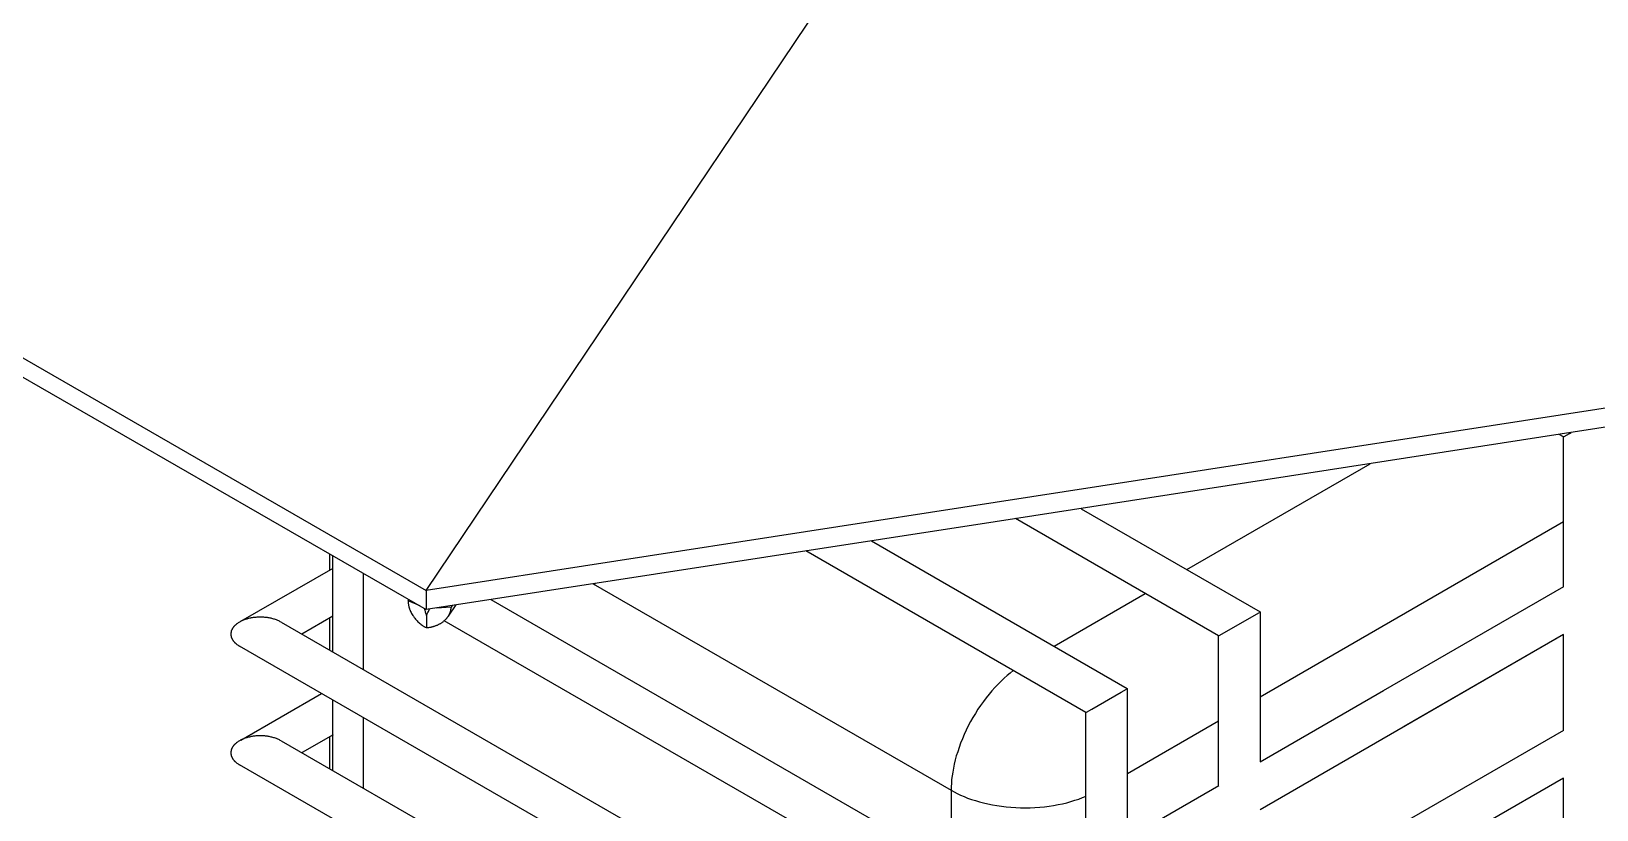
# Model space of a CAD drawing. Header units: millimetres. Extents: x 1.5 to 37.9, y -0.3 to 12.6.
# Drawn here: x 28.508 to 30.014, y 2.488 to 3.237 of the extents above; entities that cross this region are included whole.
import ezdxf

# ---------------------------------------------------------------- set-up
doc = ezdxf.new("R2010")
doc.units = ezdxf.units.MM
doc.layers.add('0.2', color=6, linetype='Continuous', lineweight=15)
doc.layers.add('0.3', color=4, linetype='Continuous', lineweight=20)

msp = doc.modelspace()

# ---------------------------------------------------------------- linework, layer by layer
at = {"layer": '0.2', "lineweight": -3}
for points in [[(29.6197, 2.7189), (29.796, 2.8207)], [(29.6903, 2.5964), (29.9823, 2.765)], [(28.8273, 2.7154), (28.8273, 2.6227)], [(29.0487, 2.7051), (29.393, 2.5064)], [(29.4921, 2.6452), (29.5798, 2.6959)], [(29.4528, 2.6215), (29.4498, 2.6192), (29.4469, 2.6168), (29.4439, 2.6142), (29.441, 2.6114), (29.4381, 2.6085), (29.4352, 2.6054), (29.4323, 2.6022), (29.4295, 2.5988), (29.4267, 2.5954), (29.424, 2.5918), (29.4213, 2.5881), (29.4188, 2.5843), (29.4163, 2.5804), (29.4139, 2.5764), (29.4116, 2.5724), (29.4095, 2.5683), (29.4075, 2.5642), (29.4056, 2.5601), (29.4038, 2.5559), (29.4021, 2.5518), (29.4006, 2.5476), (29.3993, 2.5435), (29.398, 2.5395), (29.3969, 2.5355), (29.396, 2.5315), (29.3952, 2.5276), (29.3945, 2.5239), (29.3939, 2.5202), (29.3935, 2.5166), (29.3932, 2.5131), (29.3931, 2.5097), (29.393, 2.5064)], [(28.8273, 2.5764), (28.8273, 2.5084)], [(29.5626, 2.5226), (29.6503, 2.5733)], [(29.393, 2.5064), (29.3959, 2.5048), (29.3989, 2.5032), (29.4021, 2.5017), (29.4054, 2.5003), (29.4089, 2.4989), (29.4126, 2.4976), (29.4163, 2.4964), (29.4203, 2.4952), (29.4243, 2.4941), (29.4284, 2.4932), (29.4327, 2.4923), (29.437, 2.4916), (29.4415, 2.4909), (29.4459, 2.4904), (29.4505, 2.49), (29.4551, 2.4897), (29.4597, 2.4895), (29.4644, 2.4895), (29.469, 2.4895), (29.4736, 2.4898), (29.4782, 2.4901), (29.4827, 2.4905), (29.4872, 2.4911), (29.4916, 2.4918), (29.4959, 2.4925), (29.5002, 2.4934), (29.5043, 2.4944), (29.5083, 2.4955), (29.5121, 2.4967), (29.5159, 2.4979), (29.5195, 2.4993), (29.5229, 2.5007)], [(29.393, 2.5064), (29.393, 2.4343)]]:
    msp.add_lwpolyline(points, dxfattribs=at)
at = {"layer": '0.3', "lineweight": -3}
for points in [[(27.2909, 3.621), (28.0895, 3.1599), (28.4872, 2.9299), (28.8881, 2.6988)], [(27.2909, 3.6025), (28.0895, 3.1414), (28.4872, 2.9115), (28.8881, 2.6803)], [(28.8881, 2.6988), (29.4436, 3.5255)], [(31.0701, 3.0363), (29.9791, 2.8675), (29.4354, 2.7832), (28.8881, 2.6988)], [(31.0701, 3.0179), (29.9791, 2.8491), (29.4354, 2.7648), (28.8881, 2.6803)], [(29.9822, 2.8465), (29.978, 2.8489)], [(29.9822, 2.7023), (29.9822, 2.8465)], [(29.9829, 2.847), (29.988, 2.8499)], [(29.988, 2.8499), (29.9894, 2.8507)], [(29.5181, 2.7774), (29.6903, 2.678)], [(29.6503, 2.6549), (29.4548, 2.7678)], [(29.3163, 2.7463), (29.5625, 2.6042)], [(28.7954, 2.7185), (28.7954, 2.7339)], [(28.798, 2.6395), (28.798, 2.7327)], [(29.5225, 2.5811), (29.2531, 2.7367)], [(28.7096, 2.669), (28.7985, 2.7203)], [(28.8881, 2.6988), (28.8881, 2.6803)], [(29.0509, 2.7056), (29.0498, 2.7049)], [(29.809, 2.6024), (29.9825, 2.7025)], [(28.8705, 2.6888), (28.8714, 2.69)], [(28.8819, 2.6839), (28.8782, 2.6854), (28.8705, 2.6888)], [(28.8705, 2.6888), (28.8705, 2.6884), (28.8705, 2.6879), (28.8706, 2.6874), (28.8706, 2.687), (28.8707, 2.6865), (28.8707, 2.6861), (28.8708, 2.6856), (28.8709, 2.6851), (28.871, 2.6846), (28.8711, 2.6842), (28.8712, 2.6837), (28.8713, 2.6832), (28.8714, 2.6827), (28.8716, 2.6823), (28.8717, 2.6818), (28.8719, 2.6813), (28.872, 2.6808), (28.8722, 2.6803), (28.8726, 2.6794), (28.873, 2.6784), (28.8735, 2.6775), (28.874, 2.6765), (28.8745, 2.6756), (28.8751, 2.6747), (28.8757, 2.6738), (28.8764, 2.6728), (28.8771, 2.6719), (28.8778, 2.671), (28.8785, 2.6701), (28.8793, 2.6693), (28.88, 2.6685), (28.8808, 2.6678), (28.8816, 2.6671), (28.8824, 2.6664), (28.8832, 2.6658), (28.8841, 2.6652), (28.8845, 2.6649), (28.8849, 2.6647), (28.8853, 2.6644), (28.8857, 2.6641), (28.8861, 2.6639), (28.8865, 2.6637), (28.887, 2.6635), (28.8874, 2.6633), (28.8878, 2.6631), (28.8882, 2.6629)], [(28.8861, 2.6815), (28.8863, 2.6806), (28.8866, 2.6797), (28.8871, 2.678), (28.8882, 2.6746)], [(28.8882, 2.6746), (28.889, 2.6761), (28.8897, 2.6776), (28.8901, 2.6783), (28.8904, 2.6791), (28.8908, 2.68), (28.8911, 2.6808)], [(28.9119, 2.6825), (28.898, 2.6818)], [(28.9165, 2.6847), (28.9092, 2.6738)], [(28.9092, 2.6738), (28.9095, 2.6743), (28.9098, 2.6749), (28.9101, 2.6754), (28.9103, 2.6756), (28.9104, 2.6759), (28.9105, 2.6762), (28.9106, 2.6764), (28.9108, 2.6767), (28.9109, 2.677), (28.911, 2.6772), (28.9111, 2.6775), (28.9112, 2.6778), (28.9113, 2.6781), (28.9113, 2.6783), (28.9114, 2.6786), (28.9115, 2.6789), (28.9116, 2.6792), (28.9116, 2.6794), (28.9117, 2.6797), (28.9117, 2.68), (28.9118, 2.6803), (28.9118, 2.6806), (28.9118, 2.6808), (28.9119, 2.6811), (28.9119, 2.6814), (28.9119, 2.6817), (28.9119, 2.682), (28.9119, 2.6822), (28.9119, 2.6825)], [(28.913, 2.6842), (28.9119, 2.6825)], [(28.9502, 2.6899), (29.4554, 2.3982)], [(28.7083, 2.6682), (28.7077, 2.6678), (28.707, 2.6674), (28.7064, 2.667), (28.7058, 2.6666), (28.7053, 2.6661), (28.705, 2.6659), (28.7047, 2.6657), (28.7045, 2.6654), (28.7042, 2.6652), (28.7039, 2.665), (28.7037, 2.6647), (28.7035, 2.6645), (28.7033, 2.6642), (28.703, 2.664), (28.7028, 2.6638), (28.7026, 2.6635), (28.7024, 2.6633), (28.7022, 2.663), (28.7021, 2.6627), (28.7019, 2.6625), (28.7017, 2.6622), (28.7016, 2.662), (28.7014, 2.6617), (28.7013, 2.6615), (28.7012, 2.6612), (28.701, 2.661), (28.7009, 2.6607), (28.7008, 2.6605), (28.7007, 2.6602), (28.7006, 2.66), (28.7005, 2.6597), (28.7005, 2.6595), (28.7004, 2.6592), (28.7003, 2.659), (28.7003, 2.6587), (28.7002, 2.6585), (28.7002, 2.6582), (28.7001, 2.658), (28.7001, 2.6577), (28.7001, 2.6575), (28.7001, 2.6572), (28.7, 2.6569), (28.7, 2.6567)], [(28.7283, 2.673), (28.7275, 2.673), (28.7266, 2.673), (28.7257, 2.6729), (28.7249, 2.6729), (28.724, 2.6728), (28.7231, 2.6727), (28.7223, 2.6726), (28.7214, 2.6725), (28.7205, 2.6724), (28.7196, 2.6722), (28.7188, 2.6721), (28.7179, 2.6719), (28.7171, 2.6717), (28.7162, 2.6714), (28.7153, 2.6712), (28.7145, 2.6709), (28.7137, 2.6707), (28.7129, 2.6704), (28.7121, 2.6701), (28.7113, 2.6697), (28.7105, 2.6694), (28.7098, 2.669), (28.7091, 2.6686), (28.7084, 2.6683)], [(28.7483, 2.6683), (28.7476, 2.6686), (28.7468, 2.669), (28.7461, 2.6694), (28.7454, 2.6697), (28.7446, 2.6701), (28.7438, 2.6704), (28.743, 2.6707), (28.7421, 2.6709), (28.7413, 2.6712), (28.7405, 2.6714), (28.7396, 2.6717), (28.7387, 2.6719), (28.7379, 2.6721), (28.737, 2.6722), (28.7361, 2.6724), (28.7353, 2.6725), (28.7344, 2.6726), (28.7335, 2.6727), (28.7327, 2.6728), (28.7318, 2.6729), (28.7309, 2.6729), (28.7301, 2.673), (28.7292, 2.673), (28.7283, 2.673)], [(28.7483, 2.6682), (29.4554, 2.26)], [(28.798, 2.6738), (28.7683, 2.6567)], [(28.7954, 2.6411), (28.7954, 2.6723)], [(28.8882, 2.6746), (28.8882, 2.6629)], [(28.8882, 2.6629), (28.8893, 2.663), (28.8904, 2.6631), (28.8915, 2.6633), (28.8921, 2.6634), (28.8927, 2.6635), (28.8932, 2.6636), (28.8938, 2.6638), (28.8943, 2.6639), (28.8949, 2.6641), (28.8954, 2.6642), (28.896, 2.6644), (28.8965, 2.6646), (28.8971, 2.6648), (28.8976, 2.665), (28.8981, 2.6652), (28.8987, 2.6654), (28.8992, 2.6657), (28.8997, 2.6659), (28.9002, 2.6662), (28.9008, 2.6664), (28.9013, 2.6667), (28.9018, 2.667), (28.9023, 2.6673), (28.9027, 2.6676), (28.9032, 2.6679), (28.9037, 2.6683), (28.9042, 2.6686), (28.9046, 2.669), (28.9051, 2.6693), (28.9057, 2.6698), (28.9063, 2.6704), (28.9065, 2.6706), (28.9068, 2.6709), (28.9071, 2.6712), (28.9073, 2.6715), (28.9076, 2.6718), (28.9078, 2.672), (28.9081, 2.6723), (28.9083, 2.6726), (28.9085, 2.6729), (28.9088, 2.6732), (28.909, 2.6735), (28.9092, 2.6738)], [(29.4554, 2.352), (28.9054, 2.6696)], [(29.6561, 2.6583), (29.6844, 2.6746)], [(29.6844, 2.6746), (29.6896, 2.6776)], [(29.6903, 2.678), (29.6903, 2.5338)], [(28.7, 2.6567), (28.7, 2.6564), (28.7001, 2.6562), (28.7001, 2.6559), (28.7001, 2.6557), (28.7001, 2.6554), (28.7002, 2.6551), (28.7002, 2.6549), (28.7003, 2.6546), (28.7003, 2.6544), (28.7004, 2.6541), (28.7005, 2.6539), (28.7005, 2.6536), (28.7006, 2.6534), (28.7007, 2.6531), (28.7008, 2.6529), (28.7009, 2.6527), (28.701, 2.6524), (28.7012, 2.6521), (28.7013, 2.6519), (28.7014, 2.6516), (28.7016, 2.6514), (28.7017, 2.6511), (28.7019, 2.6509), (28.7021, 2.6506), (28.7022, 2.6504), (28.7024, 2.6501), (28.7026, 2.6499), (28.7028, 2.6496), (28.703, 2.6494), (28.7033, 2.6491), (28.7035, 2.6489), (28.7037, 2.6487), (28.7039, 2.6484), (28.7042, 2.6482), (28.7045, 2.6479), (28.7047, 2.6477), (28.705, 2.6475), (28.7053, 2.6472), (28.7058, 2.6468), (28.7064, 2.6464), (28.707, 2.6459), (28.7077, 2.6455), (28.7083, 2.6451)], [(29.6503, 2.5107), (29.6503, 2.6549)], [(29.651, 2.6554), (29.6561, 2.6583)], [(29.9822, 2.6562), (29.6903, 2.4876)], [(29.9822, 2.6562), (29.829, 2.5677)], [(29.9822, 2.5641), (29.9822, 2.6562)], [(29.4554, 2.2138), (28.7083, 2.6451)], [(28.7096, 2.5547), (28.7874, 2.5996)], [(28.798, 2.5253), (28.798, 2.5933)], [(29.5283, 2.5845), (29.5566, 2.6008)], [(29.5566, 2.6008), (29.5617, 2.6038)], [(29.5625, 2.6042), (29.5625, 2.46)], [(29.6903, 2.5338), (29.809, 2.6024)], [(29.5225, 2.4369), (29.5225, 2.5811)], [(29.5232, 2.5816), (29.5283, 2.5845)], [(29.809, 2.4641), (29.9824, 2.5642)], [(28.7083, 2.554), (28.7077, 2.5536), (28.707, 2.5532), (28.7064, 2.5527), (28.7058, 2.5523), (28.7053, 2.5519), (28.705, 2.5516), (28.7047, 2.5514), (28.7045, 2.5512), (28.7042, 2.5509), (28.7039, 2.5507), (28.7037, 2.5504), (28.7035, 2.5502), (28.7033, 2.55), (28.703, 2.5497), (28.7028, 2.5495), (28.7026, 2.5492), (28.7024, 2.549), (28.7022, 2.5487), (28.7021, 2.5485), (28.7019, 2.5482), (28.7017, 2.548), (28.7016, 2.5477), (28.7014, 2.5475), (28.7013, 2.5472), (28.7012, 2.547), (28.701, 2.5467), (28.7009, 2.5464), (28.7008, 2.5462), (28.7007, 2.546), (28.7006, 2.5457), (28.7005, 2.5455), (28.7005, 2.5452), (28.7004, 2.545), (28.7003, 2.5447), (28.7003, 2.5445), (28.7002, 2.5442), (28.7002, 2.544), (28.7001, 2.5437), (28.7001, 2.5434), (28.7001, 2.5432), (28.7001, 2.5429), (28.7, 2.5427), (28.7, 2.5424)], [(28.7283, 2.5587), (28.7275, 2.5587), (28.7266, 2.5587), (28.7257, 2.5587), (28.7249, 2.5586), (28.724, 2.5586), (28.7231, 2.5585), (28.7223, 2.5584), (28.7214, 2.5583), (28.7205, 2.5581), (28.7196, 2.558), (28.7188, 2.5578), (28.7179, 2.5576), (28.7171, 2.5574), (28.7162, 2.5572), (28.7153, 2.5569), (28.7145, 2.5567), (28.7137, 2.5564), (28.7129, 2.5561), (28.7121, 2.5558), (28.7113, 2.5555), (28.7105, 2.5551), (28.7098, 2.5548), (28.7091, 2.5544), (28.7084, 2.554)], [(28.7483, 2.554), (28.7476, 2.5544), (28.7468, 2.5548), (28.7461, 2.5551), (28.7454, 2.5555), (28.7446, 2.5558), (28.7438, 2.5561), (28.743, 2.5564), (28.7421, 2.5567), (28.7413, 2.5569), (28.7405, 2.5572), (28.7396, 2.5574), (28.7387, 2.5576), (28.7379, 2.5578), (28.737, 2.558), (28.7361, 2.5581), (28.7353, 2.5583), (28.7344, 2.5584), (28.7335, 2.5585), (28.7327, 2.5586), (28.7318, 2.5586), (28.7309, 2.5587), (28.7301, 2.5587), (28.7292, 2.5587), (28.7283, 2.5587)], [(28.7483, 2.554), (29.4554, 2.1457)], [(28.7984, 2.5598), (28.7686, 2.5426)], [(28.7954, 2.5268), (28.7954, 2.558)], [(28.7, 2.5424), (28.7, 2.5422), (28.7001, 2.5419), (28.7001, 2.5416), (28.7001, 2.5414), (28.7001, 2.5411), (28.7002, 2.5409), (28.7002, 2.5406), (28.7003, 2.5404), (28.7003, 2.5401), (28.7004, 2.5399), (28.7005, 2.5396), (28.7005, 2.5394), (28.7006, 2.5391), (28.7007, 2.5389), (28.7008, 2.5386), (28.7009, 2.5384), (28.701, 2.5381), (28.7012, 2.5379), (28.7013, 2.5376), (28.7014, 2.5374), (28.7016, 2.5371), (28.7017, 2.5369), (28.7019, 2.5366), (28.7021, 2.5364), (28.7022, 2.5361), (28.7024, 2.5359), (28.7026, 2.5356), (28.7028, 2.5354), (28.703, 2.5351), (28.7033, 2.5349), (28.7035, 2.5346), (28.7037, 2.5344), (28.7039, 2.5341), (28.7042, 2.5339), (28.7045, 2.5337), (28.7047, 2.5334), (28.705, 2.5332), (28.7053, 2.533), (28.7058, 2.5325), (28.7064, 2.5321), (28.707, 2.5317), (28.7077, 2.5313), (28.7083, 2.5309)], [(29.4554, 2.0995), (28.7083, 2.5309)], [(29.9822, 2.5179), (29.829, 2.4295)], [(29.9822, 2.4502), (29.9822, 2.5179)], [(29.5625, 2.46), (29.6505, 2.5108)]]:
    msp.add_lwpolyline(points, dxfattribs=at)

doc.saveas('drawing.dxf')
